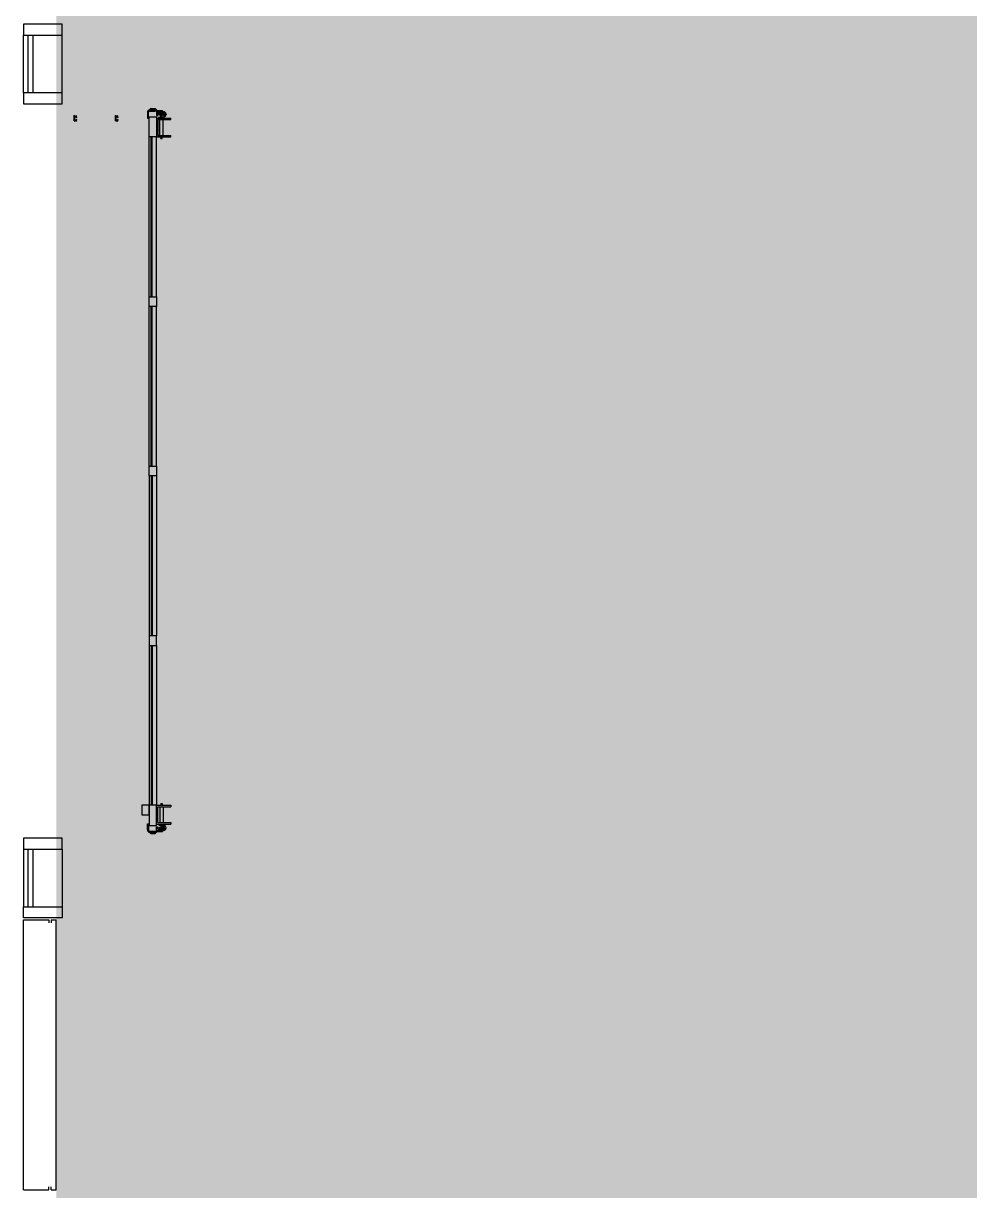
# Model space of a CAD drawing. Header units: inches. Extents: x -1455 to 1294, y -986 to 713.
# Drawn here: x -1215 to -1020.4, y -27.9 to 212.1 of the extents above; entities that cross this region are included whole.
import ezdxf

# ---------------------------------------------------------------- set-up
doc = ezdxf.new("R2010")
doc.units = ezdxf.units.IN
doc.header["$LTSCALE"] = 10
doc.header["$MEASUREMENT"] = 0
for name, color, linetype in [('A-DOOR', 2, 'CONTINUOUS'), ('A-GLAZ', 1, 'CONTINUOUS'), ('A-GLAZ-SILL', 2, 'CONTINUOUS'), ('A-WALL', 5, 'CONTINUOUS'), ('Rooms-Category-Color', 7, 'CONTINUOUS'), ('Rooms-College-Color', 7, 'CONTINUOUS'), ('Rooms-Department-Color', 7, 'CONTINUOUS'), ('Rooms-Division-Color', 7, 'CONTINUOUS')]:
    doc.layers.add(name, color=color, linetype=linetype)

msp = doc.modelspace()

# ---------------------------------------------------------------- hatches: boundary and pattern name
at = {"layer": 'Rooms-Category-Color', "true_color": 0xe3f498}
msp.add_hatch(color=61, dxfattribs=at).paths.add_polyline_path([(-1208.25, 255.25), (-966.87, 255.25), (-966.87, 232.97), (-953, 232.97), (-953, 240), (-949.5, 240), (-949.5, 239.5), (-897.5, 239.5), (-897.5, 240), (-793.5, 240), (-793.5, 239.5), (-741.5, 239.5), (-741.5, 240), (-727, 240), (-727, -7), (-336, -7), (-336, 79.5), (-247, 79.5), (-247, -449.25), (-337.75, -449.25), (-337.75, -235), (-1208.25, -235)])
at = {"layer": 'Rooms-College-Color', "true_color": 0x99d7b2}
msp.add_hatch(color=253, dxfattribs=at).paths.add_polyline_path([(-1208.25, 255.25), (-966.87, 255.25), (-966.87, 232.97), (-953, 232.97), (-953, 240), (-949.5, 240), (-949.5, 239.5), (-897.5, 239.5), (-897.5, 240), (-793.5, 240), (-793.5, 239.5), (-741.5, 239.5), (-741.5, 240), (-727, 240), (-727, -7), (-336, -7), (-336, 79.5), (-247, 79.5), (-247, -449.25), (-337.75, -449.25), (-337.75, -235), (-1208.25, -235)])
at = {"layer": 'Rooms-Department-Color', "true_color": 0x99d7b2}
msp.add_hatch(color=253, dxfattribs=at).paths.add_polyline_path([(-1208.25, 255.25), (-966.87, 255.25), (-966.87, 232.97), (-953, 232.97), (-953, 240), (-949.5, 240), (-949.5, 239.5), (-897.5, 239.5), (-897.5, 240), (-793.5, 240), (-793.5, 239.5), (-741.5, 239.5), (-741.5, 240), (-727, 240), (-727, -7), (-336, -7), (-336, 79.5), (-247, 79.5), (-247, -449.25), (-337.75, -449.25), (-337.75, -235), (-1208.25, -235)])
at = {"layer": 'Rooms-Division-Color', "true_color": 0x99d7b2}
msp.add_hatch(color=253, dxfattribs=at).paths.add_polyline_path([(-1208.25, 255.25), (-966.87, 255.25), (-966.87, 232.97), (-953, 232.97), (-953, 240), (-949.5, 240), (-949.5, 239.5), (-897.5, 239.5), (-897.5, 240), (-793.5, 240), (-793.5, 239.5), (-741.5, 239.5), (-741.5, 240), (-727, 240), (-727, -7), (-336, -7), (-336, 79.5), (-247, 79.5), (-247, -449.25), (-337.75, -449.25), (-337.75, -235), (-1208.25, -235)])

# ---------------------------------------------------------------- linework, layer by layer
at = {"layer": 'A-DOOR'}
for p, q in [((-1188.81, 194.52), (-1187.9, 194.52)), ((-1187.9, 194.52), (-1187.51, 194.13)), ((-1189.5, 192.53), (-1189.25, 192.53)), ((-1189.25, 192.53), (-1189.25, 193.77)), ((-1189, 194.27), (-1189, 194.33)), ((-1189, 194.27), (-1188, 194.27)), ((-1189, 194.02), (-1188, 194.02)), ((-1188, 194.27), (-1187.61, 193.88)), ((-1188, 194.02), (-1188, 194.27)), ((-1187.64, 192.59), (-1184.67, 192.59)), ((-1187.61, 193.88), (-1186.17, 193.88)), ((-1187.61, 193.88), (-1187.61, 193.13)), ((-1187.61, 193.13), (-1187.36, 193.13)), ((-1187.51, 194.13), (-1186.36, 194.13)), ((-1187.36, 193.63), (-1186.17, 193.63)), ((-1187.36, 193.63), (-1187.36, 193.13)), ((-1187.33, 192.28), (-1184.67, 192.28)), ((-1187.33, 192.28), (-1187.33, 189)), ((-1187.05, 192.78), (-1186.74, 192.78)), ((-1186.99, 193.51), (-1186.23, 193.51)), ((-1186.99, 193.26), (-1186.74, 193.26)), ((-1186.95, 189), (-1186.95, 192.28)), ((-1186.74, 192.78), (-1186.74, 193.26)), ((-1186.48, 192.78), (-1186.48, 193.26)), ((-1186.48, 193.26), (-1186.23, 193.26)), ((-1186.48, 192.78), (-1186.17, 192.78)), ((-1186.36, 193.88), (-1186.36, 194.13)), ((-1186.27, 189), (-1186.27, 192.28)), ((-1186.15, 193.09), (-1186.12, 192.84)), ((-1185.92, 193.38), (-1185.92, 193.34)), ((-1185.67, 193.38), (-1185.67, 193.34)), ((-1184.67, 192.28), (-1184.67, 192.59)), ((-1187.64, 188.69), (-1184.67, 188.69)), ((-1187.33, 189), (-1184.67, 189)), ((-1186.74, 188.35), (-1186.74, 188.69)), ((-1186.74, 188.35), (-1186.48, 188.35)), ((-1186.48, 188.35), (-1186.48, 188.69)), ((-1184.67, 188.69), (-1184.67, 189)), ((-1187.64, 51.31), (-1184.67, 51.31)), ((-1187.33, 47.72), (-1187.33, 51)), ((-1187.33, 51), (-1184.67, 51)), ((-1186.95, 51), (-1186.95, 47.72)), ((-1186.74, 51.65), (-1186.48, 51.65)), ((-1186.74, 51.65), (-1186.74, 51.31)), ((-1186.48, 51.65), (-1186.48, 51.31)), ((-1186.27, 51), (-1186.27, 47.72)), ((-1184.67, 51.31), (-1184.67, 51)), ((-1189.5, 47.47), (-1189.25, 47.47)), ((-1189.5, 46.22), (-1189.5, 47.47)), ((-1189.25, 47.47), (-1189.25, 46.23)), ((-1189, 45.98), (-1188, 45.98)), ((-1189, 45.73), (-1188, 45.73)), ((-1189, 45.73), (-1189, 45.67)), ((-1188, 45.73), (-1187.61, 46.12)), ((-1188, 45.98), (-1188, 45.73)), ((-1187.9, 45.48), (-1187.51, 45.87)), ((-1187.64, 47.41), (-1184.67, 47.41)), ((-1187.61, 46.87), (-1187.36, 46.87)), ((-1187.61, 46.12), (-1187.61, 46.87)), ((-1187.61, 46.12), (-1186.17, 46.12)), ((-1187.51, 45.87), (-1186.36, 45.87)), ((-1187.36, 46.37), (-1187.36, 46.87)), ((-1187.36, 46.37), (-1186.17, 46.37)), ((-1187.33, 47.72), (-1184.67, 47.72)), ((-1187.05, 47.22), (-1186.74, 47.22)), ((-1186.99, 46.74), (-1186.74, 46.74)), ((-1186.99, 46.49), (-1186.23, 46.49)), ((-1186.74, 47.22), (-1186.74, 46.74)), ((-1186.48, 47.22), (-1186.48, 46.74)), ((-1186.48, 47.22), (-1186.17, 47.22)), ((-1186.48, 46.74), (-1186.23, 46.74)), ((-1186.36, 46.12), (-1186.36, 45.87)), ((-1186.15, 46.91), (-1186.12, 47.16)), ((-1185.92, 46.62), (-1185.92, 46.66)), ((-1185.67, 46.62), (-1185.67, 46.66)), ((-1184.67, 47.72), (-1184.67, 47.41)), ((-1188.81, 45.48), (-1187.9, 45.48))]:
    msp.add_line(p, q, dxfattribs=at)
for centre, radius, start, end in [((-1188.81, 194.33), 0.188, 90, 180), ((-1189, 193.77), 0.5, 90, 180), ((-1189, 193.77), 0.25, 90, 180), ((-1187.05, 192.65), 0.125, 90, 210.025), ((-1186.99, 193.38), 0.125, 90, 270), ((-1186.61, 193.16), 0.166, 36.5073, 143.4927), ((-1186.61, 192.88), 0.166, 216.5073, 323.4927), ((-1186.23, 193.38), 0.125, 270, 90), ((-1186.17, 193.38), 0.5, 0, 90), ((-1186.17, 193.38), 0.25, 0, 90), ((-1186.17, 192.65), 0.125, 329.975, 90), ((-1186.17, 193.34), 0.25, 275.634, 0), ((-1186.17, 193.34), 0.5, 275.634, 0), ((-1189, 46.23), 0.5, 180, 270), ((-1189, 46.23), 0.25, 180, 270), ((-1188.81, 45.67), 0.188, 180, 270), ((-1187.05, 47.35), 0.125, 149.975, 270), ((-1186.99, 46.62), 0.125, 90, 270), ((-1186.61, 47.12), 0.166, 36.5073, 143.4927), ((-1186.61, 46.84), 0.166, 216.5073, 323.4927), ((-1186.23, 46.62), 0.125, 270, 90), ((-1186.17, 47.35), 0.125, 270, 30.025), ((-1186.17, 46.62), 0.25, 270, 0), ((-1186.17, 46.62), 0.5, 270, 0), ((-1186.17, 46.66), 0.25, 0, 84.366), ((-1186.17, 46.66), 0.5, 0, 84.366)]:
    msp.add_arc(centre, radius, start, end, dxfattribs=at)
at = {"layer": 'A-GLAZ'}
for p, q in [((-1214, 197.75), (-1214, 209.62)), ((-1213, 197.75), (-1213, 209.62)), ((-1188.75, 155.84), (-1188.75, 188.69)), ((-1188.5, 155.84), (-1188.5, 188.69)), ((-1188.75, 121), (-1188.75, 153.84)), ((-1188.5, 121), (-1188.5, 153.84)), ((-1188.75, 119), (-1188.75, 86.16)), ((-1188.5, 119), (-1188.5, 86.16)), ((-1188.75, 84.16), (-1188.75, 51.31)), ((-1188.5, 84.16), (-1188.5, 51.31)), ((-1214, 30.38), (-1214, 42.25)), ((-1213, 30.38), (-1213, 42.25))]:
    msp.add_line(p, q, dxfattribs=at)
at = {"layer": 'A-GLAZ-SILL'}
for p, q in [((-1207, 195.5), (-1207, 211.87)), ((-1215, 197.75), (-1215, 209.62)), ((-1204.62, 193.13), (-1204.62, 192)), ((-1204.62, 193.13), (-1204.5, 193.13)), ((-1204.5, 193.13), (-1204.5, 191.88)), ((-1196.12, 193.13), (-1196.12, 192)), ((-1196.12, 193.13), (-1196, 193.13)), ((-1196, 193.13), (-1196, 191.88)), ((-1189.13, 155.84), (-1189.13, 188.69)), ((-1187.64, 155.84), (-1187.64, 188.69)), ((-1189.13, 121), (-1189.13, 153.84)), ((-1187.64, 121), (-1187.64, 153.84)), ((-1189.13, 119), (-1189.13, 86.16)), ((-1187.64, 119), (-1187.64, 86.16)), ((-1189.13, 84.16), (-1189.13, 51.31)), ((-1187.64, 84.16), (-1187.64, 51.31)), ((-1215, 42.25), (-1215, 30.38)), ((-1207, 42.25), (-1207, 30.38))]:
    msp.add_line(p, q, dxfattribs=at)
for centre, radius, start, end in [((-1204.25, 193.31), 0.312, 216.8669, 323.1331), ((-1204.25, 193.16), 0.312, 216.8669, 323.1331), ((-1204.25, 193.01), 0.312, 216.8669, 239.2536), ((-1204.25, 192.55), 0.25, 0, 180), ((-1204.25, 192.45), 0.25, 180, 0), ((-1204.25, 191.99), 0.312, 120.7464, 143.1331), ((-1204.25, 191.84), 0.312, 36.8669, 143.1331), ((-1204.25, 191.69), 0.312, 36.8669, 143.1331), ((-1204.25, 193.01), 0.312, 300.7464, 323.1331), ((-1204.25, 191.99), 0.312, 36.8669, 59.2536), ((-1195.75, 193.31), 0.312, 216.8669, 323.1331), ((-1195.75, 193.16), 0.312, 216.8669, 323.1331), ((-1195.75, 193.01), 0.312, 216.8669, 239.2536), ((-1195.75, 192.55), 0.25, 0, 180), ((-1195.75, 192.45), 0.25, 180, 0), ((-1195.75, 191.99), 0.312, 120.7464, 143.1331), ((-1195.75, 191.84), 0.312, 36.8669, 143.1331), ((-1195.75, 191.69), 0.312, 36.8669, 143.1331), ((-1195.75, 193.01), 0.312, 300.7464, 323.1331), ((-1195.75, 191.99), 0.312, 36.8669, 59.2536)]:
    msp.add_arc(centre, radius, start, end, dxfattribs=at)
at = {"layer": 'A-WALL'}
for p, q in [((-1189.5, 193.78), (-1189.5, 192.53)), ((-1215, -27.76), (-1215, 27.76)), ((-1215, 27.76), (-1209.75, 27.76)), ((-1209.75, 27.76), (-1209.75, 27.13)), ((-1209.25, 27.76), (-1209.25, 27.13)), ((-1209.25, 27.76), (-1208.25, 27.76)), ((-1208.25, -27.76), (-1208.25, 27.76)), ((-1215, -27.76), (-1209.75, -27.76)), ((-1209.75, -27.76), (-1209.75, -27.13)), ((-1209.25, -27.76), (-1209.25, -27.13)), ((-1209.25, -27.76), (-1208.25, -27.76))]:
    msp.add_line(p, q, dxfattribs=at)
for points in [[(-1215, 211.87), (-1215, 209.62), (-1207, 209.62), (-1207, 211.87)], [(-1215, 197.75), (-1215, 195.5), (-1207, 195.5), (-1207, 197.75)], [(-1189.13, 188.69), (-1189.13, 192.87), (-1187.64, 192.87), (-1187.64, 188.69)], [(-1189.13, 153.84), (-1189.13, 155.84), (-1187.64, 155.84), (-1187.64, 153.84)], [(-1189.13, 119), (-1189.13, 121), (-1187.64, 121), (-1187.64, 119)], [(-1189.13, 86.16), (-1189.13, 84.16), (-1187.64, 84.16), (-1187.64, 86.16)], [(-1190.62, 51.31), (-1190.62, 49.31), (-1189.13, 49.31), (-1189.13, 51.31)], [(-1189.13, 51.31), (-1189.13, 47.13), (-1187.64, 47.13), (-1187.64, 51.31)], [(-1215, 44.5), (-1215, 42.25), (-1207, 42.25), (-1207, 44.5)], [(-1215, 28.13), (-1215, 30.38), (-1207, 30.38), (-1207, 28.13)]]:
    msp.add_lwpolyline(points, close=True, dxfattribs=at)

doc.saveas('drawing.dxf')
